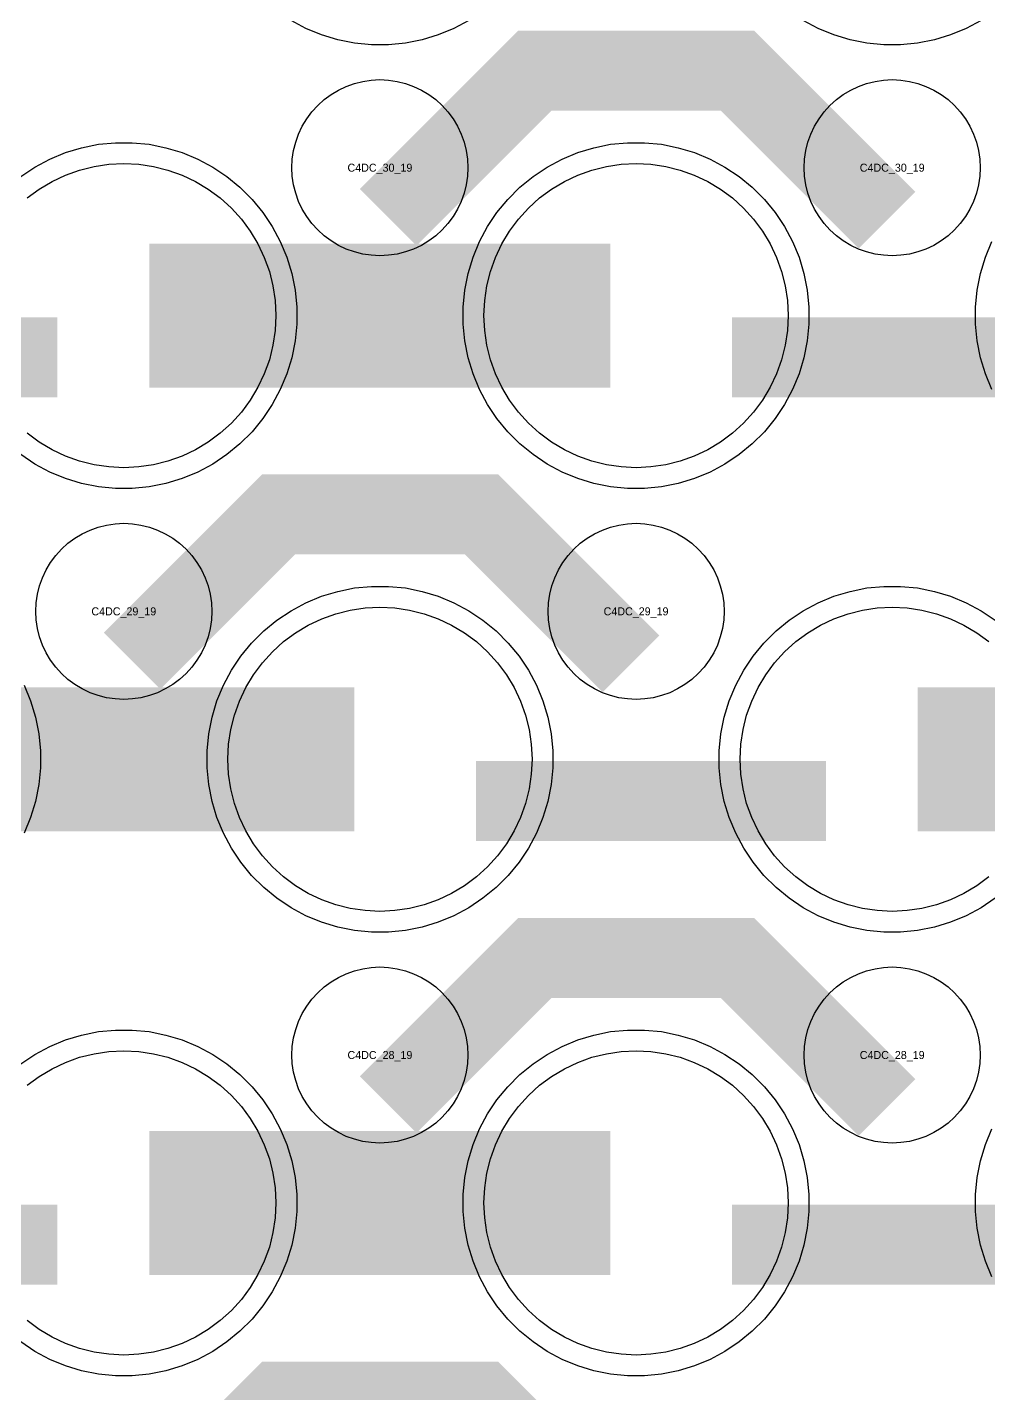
# Model space of a CAD drawing. Extents: x -11880 to 11880, y -14992 to 14992.
# Drawn here: x -5950.1 to -5649.9, y -11019.4 to -10592.6 of the extents above; entities that cross this region are included whole.
import ezdxf
from ezdxf.enums import TextEntityAlignment as Align

# ---------------------------------------------------------------- set-up
doc = ezdxf.new("R2010")
doc.units = 0
doc.header["$MEASUREMENT"] = 0
for name, color, linetype in [('GDS_775_DT_237', 138, 'CONTINUOUS'), ('RDL1_FS', 34, 'CONTINUOUS'), ('RDL_BS', 160, 'CONTINUOUS')]:
    doc.layers.add(name, color=color, linetype=linetype)

msp = doc.modelspace()

# ---------------------------------------------------------------- linework, layer by layer
at = {"layer": 'RDL1_FS'}
for points in [[(-5950.14, -10645.916), (-5946.395, -10643.138), (-5942.395, -10640.74), (-5938.181, -10638.748), (-5933.791, -10637.176), (-5929.268, -10636.044), (-5924.657, -10635.36), (-5920, -10635.131), (-5915.343, -10635.36), (-5910.732, -10636.044), (-5906.209, -10637.176), (-5901.819, -10638.748), (-5897.605, -10640.74), (-5893.605, -10643.138), (-5889.86, -10645.916), (-5886.406, -10649.046), (-5883.276, -10652.5), (-5880.498, -10656.245), (-5878.1, -10660.245), (-5876.108, -10664.459), (-5874.536, -10668.849), (-5873.404, -10673.372), (-5872.72, -10677.983), (-5872.491, -10682.64), (-5872.72, -10687.297), (-5873.404, -10691.908), (-5874.536, -10696.431), (-5876.108, -10700.821), (-5878.1, -10705.035), (-5880.498, -10709.035), (-5883.276, -10712.78), (-5886.406, -10716.234), (-5889.86, -10719.364), (-5893.605, -10722.142), (-5897.605, -10724.54), (-5901.819, -10726.532), (-5906.209, -10728.104), (-5910.732, -10729.236), (-5915.343, -10729.92), (-5920, -10730.149), (-5924.657, -10729.92), (-5929.268, -10729.236), (-5933.791, -10728.104), (-5938.181, -10726.532), (-5942.395, -10724.54), (-5946.395, -10722.142), (-5950.14, -10719.364)], [(-5649.86, -10857.929), (-5653.605, -10860.707), (-5657.605, -10863.105), (-5661.819, -10865.097), (-5666.209, -10866.669), (-5670.732, -10867.801), (-5675.343, -10868.485), (-5680, -10868.714), (-5684.657, -10868.485), (-5689.268, -10867.801), (-5693.791, -10866.669), (-5698.181, -10865.097), (-5702.395, -10863.105), (-5706.395, -10860.707), (-5710.14, -10857.929), (-5713.594, -10854.799), (-5716.724, -10851.345), (-5719.502, -10847.6), (-5721.9, -10843.6), (-5723.892, -10839.386), (-5725.464, -10834.996), (-5726.596, -10830.473), (-5727.28, -10825.862), (-5727.509, -10821.205), (-5727.28, -10816.548), (-5726.596, -10811.937), (-5725.464, -10807.414), (-5723.892, -10803.024), (-5721.9, -10798.81), (-5719.502, -10794.81), (-5716.724, -10791.065), (-5713.594, -10787.611), (-5710.14, -10784.481), (-5706.395, -10781.703), (-5702.395, -10779.305), (-5698.181, -10777.313), (-5693.791, -10775.741), (-5689.268, -10774.609), (-5684.657, -10773.925), (-5680, -10773.696), (-5675.343, -10773.925), (-5670.732, -10774.609), (-5666.209, -10775.741), (-5661.819, -10777.313), (-5657.605, -10779.305), (-5653.605, -10781.703), (-5649.86, -10784.481)]]:
    msp.add_lwpolyline(points, dxfattribs=at)
for points in [[(-5760, -10730.149), (-5764.657, -10729.92), (-5769.268, -10729.236), (-5773.791, -10728.104), (-5778.181, -10726.532), (-5782.395, -10724.54), (-5786.395, -10722.142), (-5790.14, -10719.364), (-5793.594, -10716.234), (-5796.724, -10712.78), (-5799.502, -10709.035), (-5801.9, -10705.035), (-5803.892, -10700.821), (-5805.464, -10696.431), (-5806.596, -10691.908), (-5807.28, -10687.297), (-5807.509, -10682.64), (-5807.28, -10677.983), (-5806.596, -10673.372), (-5805.464, -10668.849), (-5803.892, -10664.459), (-5801.9, -10660.245), (-5799.502, -10656.245), (-5796.724, -10652.5), (-5793.594, -10649.046), (-5790.14, -10645.916), (-5786.395, -10643.138), (-5782.395, -10640.74), (-5778.181, -10638.748), (-5773.791, -10637.176), (-5769.268, -10636.044), (-5764.657, -10635.36), (-5760, -10635.131), (-5755.343, -10635.36), (-5750.732, -10636.044), (-5746.209, -10637.176), (-5741.819, -10638.748), (-5737.605, -10640.74), (-5733.605, -10643.138), (-5729.86, -10645.916), (-5726.406, -10649.046), (-5723.276, -10652.5), (-5720.498, -10656.245), (-5718.1, -10660.245), (-5716.108, -10664.459), (-5714.536, -10668.849), (-5713.404, -10673.372), (-5712.72, -10677.983), (-5712.491, -10682.64), (-5712.72, -10687.297), (-5713.404, -10691.908), (-5714.536, -10696.431), (-5716.108, -10700.821), (-5718.1, -10705.035), (-5720.498, -10709.035), (-5723.276, -10712.78), (-5726.406, -10716.234), (-5729.86, -10719.364), (-5733.605, -10722.142), (-5737.605, -10724.54), (-5741.819, -10726.532), (-5746.209, -10728.104), (-5750.732, -10729.236), (-5755.343, -10729.92)], [(-5840, -10868.714), (-5844.657, -10868.485), (-5849.268, -10867.801), (-5853.791, -10866.669), (-5858.181, -10865.097), (-5862.395, -10863.105), (-5866.395, -10860.707), (-5870.14, -10857.929), (-5873.594, -10854.799), (-5876.724, -10851.345), (-5879.502, -10847.6), (-5881.9, -10843.6), (-5883.892, -10839.386), (-5885.464, -10834.996), (-5886.596, -10830.473), (-5887.28, -10825.862), (-5887.509, -10821.205), (-5887.28, -10816.548), (-5886.596, -10811.937), (-5885.464, -10807.414), (-5883.892, -10803.024), (-5881.9, -10798.81), (-5879.502, -10794.81), (-5876.724, -10791.065), (-5873.594, -10787.611), (-5870.14, -10784.481), (-5866.395, -10781.703), (-5862.395, -10779.305), (-5858.181, -10777.313), (-5853.791, -10775.741), (-5849.268, -10774.609), (-5844.657, -10773.925), (-5840, -10773.696), (-5835.343, -10773.925), (-5830.732, -10774.609), (-5826.209, -10775.741), (-5821.819, -10777.313), (-5817.605, -10779.305), (-5813.605, -10781.703), (-5809.86, -10784.481), (-5806.406, -10787.611), (-5803.276, -10791.065), (-5800.498, -10794.81), (-5798.1, -10798.81), (-5796.108, -10803.024), (-5794.536, -10807.414), (-5793.404, -10811.937), (-5792.72, -10816.548), (-5792.491, -10821.205), (-5792.72, -10825.862), (-5793.404, -10830.473), (-5794.536, -10834.996), (-5796.108, -10839.386), (-5798.1, -10843.6), (-5800.498, -10847.6), (-5803.276, -10851.345), (-5806.406, -10854.799), (-5809.86, -10857.929), (-5813.605, -10860.707), (-5817.605, -10863.105), (-5821.819, -10865.097), (-5826.209, -10866.669), (-5830.732, -10867.801), (-5835.343, -10868.485)]]:
    msp.add_lwpolyline(points, close=True, dxfattribs=at)
for points in [[(-5911.998, -10682.64, 45, 45, 0), (-5839.998, -10682.64, 45, 45, 0)], [(-5839.998, -10682.64, 45, 45, 0), (-5767.998, -10682.64, 45, 45, 0)], [(-5991.998, -10821.205, 45, 45, 0), (-5919.998, -10821.205, 45, 45, 0)], [(-5919.998, -10821.205, 45, 45, 0), (-5847.998, -10821.205, 45, 45, 0)], [(-5671.998, -10821.205, 45, 45, 0), (-5599.998, -10821.205, 45, 45, 0)]]:
    msp.add_lwpolyline(points, format="xyseb", dxfattribs=at)
at = {"layer": 'RDL1_FS', "color": 240, "true_color": 0xed1f24}
msp.add_lwpolyline([(-5950.14, -10923.046), (-5946.395, -10920.268), (-5942.395, -10917.87), (-5938.181, -10915.878), (-5933.791, -10914.306), (-5929.268, -10913.174), (-5924.657, -10912.49), (-5920, -10912.261), (-5915.343, -10912.49), (-5910.732, -10913.174), (-5906.209, -10914.306), (-5901.819, -10915.878), (-5897.605, -10917.87), (-5893.605, -10920.268), (-5889.86, -10923.046), (-5886.406, -10926.176), (-5883.276, -10929.63), (-5880.498, -10933.375), (-5878.1, -10937.375), (-5876.108, -10941.589), (-5874.536, -10945.979), (-5873.404, -10950.502), (-5872.72, -10955.113), (-5872.491, -10959.77), (-5872.72, -10964.427), (-5873.404, -10969.038), (-5874.536, -10973.561), (-5876.108, -10977.951), (-5878.1, -10982.165), (-5880.498, -10986.165), (-5883.276, -10989.91), (-5886.406, -10993.364), (-5889.86, -10996.494), (-5893.605, -10999.272), (-5897.605, -11001.67), (-5901.819, -11003.662), (-5906.209, -11005.234), (-5910.732, -11006.366), (-5915.343, -11007.05), (-5920, -11007.279), (-5924.657, -11007.05), (-5929.268, -11006.366), (-5933.791, -11005.234), (-5938.181, -11003.662), (-5942.395, -11001.67), (-5946.395, -10999.272), (-5950.14, -10996.494)], dxfattribs=at)
msp.add_lwpolyline([(-5760, -11007.279), (-5764.657, -11007.05), (-5769.268, -11006.366), (-5773.791, -11005.234), (-5778.181, -11003.662), (-5782.395, -11001.67), (-5786.395, -10999.272), (-5790.14, -10996.494), (-5793.594, -10993.364), (-5796.724, -10989.91), (-5799.502, -10986.165), (-5801.9, -10982.165), (-5803.892, -10977.951), (-5805.464, -10973.561), (-5806.596, -10969.038), (-5807.28, -10964.427), (-5807.509, -10959.77), (-5807.28, -10955.113), (-5806.596, -10950.502), (-5805.464, -10945.979), (-5803.892, -10941.589), (-5801.9, -10937.375), (-5799.502, -10933.375), (-5796.724, -10929.63), (-5793.594, -10926.176), (-5790.14, -10923.046), (-5786.395, -10920.268), (-5782.395, -10917.87), (-5778.181, -10915.878), (-5773.791, -10914.306), (-5769.268, -10913.174), (-5764.657, -10912.49), (-5760, -10912.261), (-5755.343, -10912.49), (-5750.732, -10913.174), (-5746.209, -10914.306), (-5741.819, -10915.878), (-5737.605, -10917.87), (-5733.605, -10920.268), (-5729.86, -10923.046), (-5726.406, -10926.176), (-5723.276, -10929.63), (-5720.498, -10933.375), (-5718.1, -10937.375), (-5716.108, -10941.589), (-5714.536, -10945.979), (-5713.404, -10950.502), (-5712.72, -10955.113), (-5712.491, -10959.77), (-5712.72, -10964.427), (-5713.404, -10969.038), (-5714.536, -10973.561), (-5716.108, -10977.951), (-5718.1, -10982.165), (-5720.498, -10986.165), (-5723.276, -10989.91), (-5726.406, -10993.364), (-5729.86, -10996.494), (-5733.605, -10999.272), (-5737.605, -11001.67), (-5741.819, -11003.662), (-5746.209, -11005.234), (-5750.732, -11006.366), (-5755.343, -11007.05)], close=True, dxfattribs=at)
for points in [[(-5911.998, -10959.77, 45, 45, 0), (-5839.998, -10959.77, 45, 45, 0)], [(-5839.998, -10959.77, 45, 45, 0), (-5767.998, -10959.77, 45, 45, 0)]]:
    msp.add_lwpolyline(points, format="xyseb", dxfattribs=at)
at = {"layer": 'RDL_BS', "color": 240, "true_color": 0xed1f24}
for points in [[(-5812.223, -10590.463), (-5816.885, -10592.955), (-5821.795, -10594.986), (-5826.835, -10596.517), (-5832.062, -10597.563), (-5837.356, -10598.08), (-5842.644, -10598.08), (-5847.938, -10597.563), (-5853.165, -10596.517), (-5858.205, -10594.986), (-5863.115, -10592.955), (-5867.777, -10590.463)], [(-5652.223, -10590.463), (-5656.885, -10592.955), (-5661.795, -10594.986), (-5666.835, -10596.517), (-5672.062, -10597.563), (-5677.356, -10598.08), (-5682.644, -10598.08), (-5687.938, -10597.563), (-5693.165, -10596.517), (-5698.205, -10594.986), (-5703.115, -10592.955), (-5707.777, -10590.463)], [(-5952.191, -10916.334), (-5947.777, -10913.387), (-5943.115, -10910.895), (-5938.205, -10908.864), (-5933.165, -10907.333), (-5927.938, -10906.287), (-5922.644, -10905.77), (-5917.356, -10905.77), (-5912.062, -10906.287), (-5906.835, -10907.333), (-5901.795, -10908.864), (-5896.885, -10910.895), (-5892.223, -10913.387), (-5887.809, -10916.334), (-5883.708, -10919.696), (-5879.926, -10923.478), (-5876.564, -10927.579), (-5873.617, -10931.993), (-5871.125, -10936.655), (-5869.094, -10941.565), (-5867.563, -10946.605), (-5866.517, -10951.832), (-5866, -10957.126), (-5866, -10962.414), (-5866.517, -10967.708), (-5867.563, -10972.935), (-5869.094, -10977.975), (-5871.125, -10982.885), (-5873.617, -10987.547), (-5876.564, -10991.961), (-5879.926, -10996.062), (-5883.708, -10999.844), (-5887.809, -11003.206), (-5892.223, -11006.153), (-5896.885, -11008.645), (-5901.795, -11010.676), (-5906.835, -11012.207), (-5912.062, -11013.253), (-5917.356, -11013.77), (-5922.644, -11013.77), (-5927.938, -11013.253), (-5933.165, -11012.207), (-5938.205, -11010.676), (-5943.115, -11008.645), (-5947.777, -11006.153), (-5952.191, -11003.206)], [(-5648.875, -10982.885), (-5650.906, -10977.975), (-5652.437, -10972.935), (-5653.483, -10967.708), (-5654, -10962.414), (-5654, -10957.126), (-5653.483, -10951.832), (-5652.437, -10946.605), (-5650.906, -10941.565), (-5648.875, -10936.655)]]:
    msp.add_lwpolyline(points, dxfattribs=at)
at = {"layer": 'RDL_BS'}
for points in [[(-5837.438, -10651.954, 25, 25, 0), (-5791.623, -10606.139, 25, 25, 0), (-5758.07, -10606.139, 25, 25, 0)], [(-5681.599, -10652.853, 25, 25, 0), (-5728.313, -10606.139, 25, 25, 0), (-5758.071, -10606.139, 25, 25, 0)], [(-6049.984, -10695.653, 25, 25, 0), (-5940.719, -10695.653, 25, 25, 0)], [(-5729.984, -10695.653, 25, 25, 0), (-5620.719, -10695.653, 25, 25, 0)], [(-5917.438, -10790.519, 25, 25, 0), (-5871.623, -10744.704, 25, 25, 0), (-5838.07, -10744.704, 25, 25, 0)], [(-5761.599, -10791.418, 25, 25, 0), (-5808.313, -10744.704, 25, 25, 0), (-5838.071, -10744.704, 25, 25, 0)], [(-5809.984, -10834.218, 25, 25, 0), (-5700.719, -10834.218, 25, 25, 0)], [(-5837.438, -10929.084, 25, 25, 0), (-5791.623, -10883.269, 25, 25, 0), (-5758.07, -10883.269, 25, 25, 0)], [(-5681.599, -10929.983, 25, 25, 0), (-5728.313, -10883.269, 25, 25, 0), (-5758.071, -10883.269, 25, 25, 0)], [(-5917.438, -11067.649, 25, 25, 0), (-5871.623, -11021.834, 25, 25, 0), (-5838.07, -11021.834, 25, 25, 0)], [(-5761.599, -11068.548, 25, 25, 0), (-5808.313, -11021.834, 25, 25, 0), (-5838.071, -11021.834, 25, 25, 0)]]:
    msp.add_lwpolyline(points, format="xyseb", dxfattribs=at)
for points in [[(-5840, -10663.946), (-5842.693, -10663.814), (-5845.365, -10663.418), (-5847.984, -10662.761), (-5850.519, -10661.854), (-5852.956, -10660.702), (-5855.28, -10659.309), (-5857.443, -10657.706), (-5859.442, -10655.894), (-5861.254, -10653.895), (-5862.857, -10651.732), (-5864.25, -10649.408), (-5865.402, -10646.971), (-5866.309, -10644.436), (-5866.966, -10641.817), (-5867.362, -10639.145), (-5867.494, -10636.452), (-5867.362, -10633.759), (-5866.966, -10631.087), (-5866.309, -10628.468), (-5865.402, -10625.933), (-5864.25, -10623.496), (-5862.857, -10621.172), (-5861.254, -10619.009), (-5859.442, -10617.01), (-5857.443, -10615.198), (-5855.28, -10613.595), (-5852.956, -10612.202), (-5850.519, -10611.05), (-5847.984, -10610.143), (-5845.365, -10609.486), (-5842.693, -10609.09), (-5840, -10608.958), (-5837.307, -10609.09), (-5834.635, -10609.486), (-5832.016, -10610.143), (-5829.481, -10611.05), (-5827.044, -10612.202), (-5824.72, -10613.595), (-5822.557, -10615.198), (-5820.558, -10617.01), (-5818.746, -10619.009), (-5817.143, -10621.172), (-5815.75, -10623.496), (-5814.598, -10625.933), (-5813.691, -10628.468), (-5813.034, -10631.087), (-5812.638, -10633.759), (-5812.506, -10636.452), (-5812.638, -10639.145), (-5813.034, -10641.817), (-5813.691, -10644.436), (-5814.598, -10646.971), (-5815.75, -10649.408), (-5817.143, -10651.732), (-5818.746, -10653.895), (-5820.558, -10655.894), (-5822.557, -10657.706), (-5824.72, -10659.309), (-5827.044, -10660.702), (-5829.481, -10661.854), (-5832.016, -10662.761), (-5834.635, -10663.418), (-5837.307, -10663.814)], [(-5680, -10663.946), (-5682.693, -10663.814), (-5685.365, -10663.418), (-5687.984, -10662.761), (-5690.519, -10661.854), (-5692.956, -10660.702), (-5695.28, -10659.309), (-5697.443, -10657.706), (-5699.442, -10655.894), (-5701.254, -10653.895), (-5702.857, -10651.732), (-5704.25, -10649.408), (-5705.402, -10646.971), (-5706.309, -10644.436), (-5706.966, -10641.817), (-5707.362, -10639.145), (-5707.494, -10636.452), (-5707.362, -10633.759), (-5706.966, -10631.087), (-5706.309, -10628.468), (-5705.402, -10625.933), (-5704.25, -10623.496), (-5702.857, -10621.172), (-5701.254, -10619.009), (-5699.442, -10617.01), (-5697.443, -10615.198), (-5695.28, -10613.595), (-5692.956, -10612.202), (-5690.519, -10611.05), (-5687.984, -10610.143), (-5685.365, -10609.486), (-5682.693, -10609.09), (-5680, -10608.958), (-5677.307, -10609.09), (-5674.635, -10609.486), (-5672.016, -10610.143), (-5669.481, -10611.05), (-5667.044, -10612.202), (-5664.72, -10613.595), (-5662.557, -10615.198), (-5660.558, -10617.01), (-5658.746, -10619.009), (-5657.143, -10621.172), (-5655.75, -10623.496), (-5654.598, -10625.933), (-5653.691, -10628.468), (-5653.034, -10631.087), (-5652.638, -10633.759), (-5652.506, -10636.452), (-5652.638, -10639.145), (-5653.034, -10641.817), (-5653.691, -10644.436), (-5654.598, -10646.971), (-5655.75, -10649.408), (-5657.143, -10651.732), (-5658.746, -10653.895), (-5660.558, -10655.894), (-5662.557, -10657.706), (-5664.72, -10659.309), (-5667.044, -10660.702), (-5669.481, -10661.854), (-5672.016, -10662.761), (-5674.635, -10663.418), (-5677.307, -10663.814)], [(-5762.644, -10736.64), (-5767.938, -10736.123), (-5773.165, -10735.077), (-5778.205, -10733.546), (-5783.115, -10731.515), (-5787.777, -10729.023), (-5792.191, -10726.076), (-5796.292, -10722.714), (-5800.074, -10718.932), (-5803.436, -10714.831), (-5806.383, -10710.417), (-5808.875, -10705.755), (-5810.906, -10700.845), (-5812.437, -10695.805), (-5813.483, -10690.578), (-5814, -10685.284), (-5814, -10679.996), (-5813.483, -10674.702), (-5812.437, -10669.475), (-5810.906, -10664.435), (-5808.875, -10659.525), (-5806.383, -10654.863), (-5803.436, -10650.449), (-5800.074, -10646.348), (-5796.292, -10642.566), (-5792.191, -10639.204), (-5787.777, -10636.257), (-5783.115, -10633.765), (-5778.205, -10631.734), (-5773.165, -10630.203), (-5767.938, -10629.157), (-5762.644, -10628.64), (-5757.356, -10628.64), (-5752.062, -10629.157), (-5746.835, -10630.203), (-5741.795, -10631.734), (-5736.885, -10633.765), (-5732.223, -10636.257), (-5727.809, -10639.204), (-5723.708, -10642.566), (-5719.926, -10646.348), (-5716.564, -10650.449), (-5713.617, -10654.863), (-5711.125, -10659.525), (-5709.094, -10664.435), (-5707.563, -10669.475), (-5706.517, -10674.702), (-5706, -10679.996), (-5706, -10685.284), (-5706.517, -10690.578), (-5707.563, -10695.805), (-5709.094, -10700.845), (-5711.125, -10705.755), (-5713.617, -10710.417), (-5716.564, -10714.831), (-5719.926, -10718.932), (-5723.708, -10722.714), (-5727.809, -10726.076), (-5732.223, -10729.023), (-5736.885, -10731.515), (-5741.795, -10733.546), (-5746.835, -10735.077), (-5752.062, -10736.123), (-5757.356, -10736.64)], [(-5920, -10802.511), (-5922.693, -10802.379), (-5925.365, -10801.983), (-5927.984, -10801.326), (-5930.519, -10800.419), (-5932.956, -10799.267), (-5935.28, -10797.874), (-5937.443, -10796.271), (-5939.442, -10794.459), (-5941.254, -10792.46), (-5942.857, -10790.297), (-5944.25, -10787.973), (-5945.402, -10785.536), (-5946.309, -10783.001), (-5946.966, -10780.382), (-5947.362, -10777.71), (-5947.494, -10775.017), (-5947.362, -10772.324), (-5946.966, -10769.652), (-5946.309, -10767.033), (-5945.402, -10764.498), (-5944.25, -10762.061), (-5942.857, -10759.737), (-5941.254, -10757.574), (-5939.442, -10755.575), (-5937.443, -10753.763), (-5935.28, -10752.16), (-5932.956, -10750.767), (-5930.519, -10749.615), (-5927.984, -10748.708), (-5925.365, -10748.051), (-5922.693, -10747.655), (-5920, -10747.523), (-5917.307, -10747.655), (-5914.635, -10748.051), (-5912.016, -10748.708), (-5909.481, -10749.615), (-5907.044, -10750.767), (-5904.72, -10752.16), (-5902.557, -10753.763), (-5900.558, -10755.575), (-5898.746, -10757.574), (-5897.143, -10759.737), (-5895.75, -10762.061), (-5894.598, -10764.498), (-5893.691, -10767.033), (-5893.034, -10769.652), (-5892.638, -10772.324), (-5892.506, -10775.017), (-5892.638, -10777.71), (-5893.034, -10780.382), (-5893.691, -10783.001), (-5894.598, -10785.536), (-5895.75, -10787.973), (-5897.143, -10790.297), (-5898.746, -10792.46), (-5900.558, -10794.459), (-5902.557, -10796.271), (-5904.72, -10797.874), (-5907.044, -10799.267), (-5909.481, -10800.419), (-5912.016, -10801.326), (-5914.635, -10801.983), (-5917.307, -10802.379)], [(-5760, -10802.511), (-5762.693, -10802.379), (-5765.365, -10801.983), (-5767.984, -10801.326), (-5770.519, -10800.419), (-5772.956, -10799.267), (-5775.28, -10797.874), (-5777.443, -10796.271), (-5779.442, -10794.459), (-5781.254, -10792.46), (-5782.857, -10790.297), (-5784.25, -10787.973), (-5785.402, -10785.536), (-5786.309, -10783.001), (-5786.966, -10780.382), (-5787.362, -10777.71), (-5787.494, -10775.017), (-5787.362, -10772.324), (-5786.966, -10769.652), (-5786.309, -10767.033), (-5785.402, -10764.498), (-5784.25, -10762.061), (-5782.857, -10759.737), (-5781.254, -10757.574), (-5779.442, -10755.575), (-5777.443, -10753.763), (-5775.28, -10752.16), (-5772.956, -10750.767), (-5770.519, -10749.615), (-5767.984, -10748.708), (-5765.365, -10748.051), (-5762.693, -10747.655), (-5760, -10747.523), (-5757.307, -10747.655), (-5754.635, -10748.051), (-5752.016, -10748.708), (-5749.481, -10749.615), (-5747.044, -10750.767), (-5744.72, -10752.16), (-5742.557, -10753.763), (-5740.558, -10755.575), (-5738.746, -10757.574), (-5737.143, -10759.737), (-5735.75, -10762.061), (-5734.598, -10764.498), (-5733.691, -10767.033), (-5733.034, -10769.652), (-5732.638, -10772.324), (-5732.506, -10775.017), (-5732.638, -10777.71), (-5733.034, -10780.382), (-5733.691, -10783.001), (-5734.598, -10785.536), (-5735.75, -10787.973), (-5737.143, -10790.297), (-5738.746, -10792.46), (-5740.558, -10794.459), (-5742.557, -10796.271), (-5744.72, -10797.874), (-5747.044, -10799.267), (-5749.481, -10800.419), (-5752.016, -10801.326), (-5754.635, -10801.983), (-5757.307, -10802.379)], [(-5842.644, -10875.205), (-5847.938, -10874.688), (-5853.165, -10873.642), (-5858.205, -10872.111), (-5863.115, -10870.08), (-5867.777, -10867.588), (-5872.191, -10864.641), (-5876.292, -10861.279), (-5880.074, -10857.497), (-5883.436, -10853.396), (-5886.383, -10848.982), (-5888.875, -10844.32), (-5890.906, -10839.41), (-5892.437, -10834.37), (-5893.483, -10829.143), (-5894, -10823.849), (-5894, -10818.561), (-5893.483, -10813.267), (-5892.437, -10808.04), (-5890.906, -10803), (-5888.875, -10798.09), (-5886.383, -10793.428), (-5883.436, -10789.014), (-5880.074, -10784.913), (-5876.292, -10781.131), (-5872.191, -10777.769), (-5867.777, -10774.822), (-5863.115, -10772.33), (-5858.205, -10770.299), (-5853.165, -10768.768), (-5847.938, -10767.722), (-5842.644, -10767.205), (-5837.356, -10767.205), (-5832.062, -10767.722), (-5826.835, -10768.768), (-5821.795, -10770.299), (-5816.885, -10772.33), (-5812.223, -10774.822), (-5807.809, -10777.769), (-5803.708, -10781.131), (-5799.926, -10784.913), (-5796.564, -10789.014), (-5793.617, -10793.428), (-5791.125, -10798.09), (-5789.094, -10803), (-5787.563, -10808.04), (-5786.517, -10813.267), (-5786, -10818.561), (-5786, -10823.849), (-5786.517, -10829.143), (-5787.563, -10834.37), (-5789.094, -10839.41), (-5791.125, -10844.32), (-5793.617, -10848.982), (-5796.564, -10853.396), (-5799.926, -10857.497), (-5803.708, -10861.279), (-5807.809, -10864.641), (-5812.223, -10867.588), (-5816.885, -10870.08), (-5821.795, -10872.111), (-5826.835, -10873.642), (-5832.062, -10874.688), (-5837.356, -10875.205)], [(-5840, -10941.076), (-5842.693, -10940.944), (-5845.365, -10940.548), (-5847.984, -10939.891), (-5850.519, -10938.984), (-5852.956, -10937.832), (-5855.28, -10936.439), (-5857.443, -10934.836), (-5859.442, -10933.024), (-5861.254, -10931.025), (-5862.857, -10928.862), (-5864.25, -10926.538), (-5865.402, -10924.101), (-5866.309, -10921.566), (-5866.966, -10918.947), (-5867.362, -10916.275), (-5867.494, -10913.582), (-5867.362, -10910.889), (-5866.966, -10908.217), (-5866.309, -10905.598), (-5865.402, -10903.063), (-5864.25, -10900.626), (-5862.857, -10898.302), (-5861.254, -10896.139), (-5859.442, -10894.14), (-5857.443, -10892.328), (-5855.28, -10890.725), (-5852.956, -10889.332), (-5850.519, -10888.18), (-5847.984, -10887.273), (-5845.365, -10886.616), (-5842.693, -10886.22), (-5840, -10886.088), (-5837.307, -10886.22), (-5834.635, -10886.616), (-5832.016, -10887.273), (-5829.481, -10888.18), (-5827.044, -10889.332), (-5824.72, -10890.725), (-5822.557, -10892.328), (-5820.558, -10894.14), (-5818.746, -10896.139), (-5817.143, -10898.302), (-5815.75, -10900.626), (-5814.598, -10903.063), (-5813.691, -10905.598), (-5813.034, -10908.217), (-5812.638, -10910.889), (-5812.506, -10913.582), (-5812.638, -10916.275), (-5813.034, -10918.947), (-5813.691, -10921.566), (-5814.598, -10924.101), (-5815.75, -10926.538), (-5817.143, -10928.862), (-5818.746, -10931.025), (-5820.558, -10933.024), (-5822.557, -10934.836), (-5824.72, -10936.439), (-5827.044, -10937.832), (-5829.481, -10938.984), (-5832.016, -10939.891), (-5834.635, -10940.548), (-5837.307, -10940.944)], [(-5680, -10941.076), (-5682.693, -10940.944), (-5685.365, -10940.548), (-5687.984, -10939.891), (-5690.519, -10938.984), (-5692.956, -10937.832), (-5695.28, -10936.439), (-5697.443, -10934.836), (-5699.442, -10933.024), (-5701.254, -10931.025), (-5702.857, -10928.862), (-5704.25, -10926.538), (-5705.402, -10924.101), (-5706.309, -10921.566), (-5706.966, -10918.947), (-5707.362, -10916.275), (-5707.494, -10913.582), (-5707.362, -10910.889), (-5706.966, -10908.217), (-5706.309, -10905.598), (-5705.402, -10903.063), (-5704.25, -10900.626), (-5702.857, -10898.302), (-5701.254, -10896.139), (-5699.442, -10894.14), (-5697.443, -10892.328), (-5695.28, -10890.725), (-5692.956, -10889.332), (-5690.519, -10888.18), (-5687.984, -10887.273), (-5685.365, -10886.616), (-5682.693, -10886.22), (-5680, -10886.088), (-5677.307, -10886.22), (-5674.635, -10886.616), (-5672.016, -10887.273), (-5669.481, -10888.18), (-5667.044, -10889.332), (-5664.72, -10890.725), (-5662.557, -10892.328), (-5660.558, -10894.14), (-5658.746, -10896.139), (-5657.143, -10898.302), (-5655.75, -10900.626), (-5654.598, -10903.063), (-5653.691, -10905.598), (-5653.034, -10908.217), (-5652.638, -10910.889), (-5652.506, -10913.582), (-5652.638, -10916.275), (-5653.034, -10918.947), (-5653.691, -10921.566), (-5654.598, -10924.101), (-5655.75, -10926.538), (-5657.143, -10928.862), (-5658.746, -10931.025), (-5660.558, -10933.024), (-5662.557, -10934.836), (-5664.72, -10936.439), (-5667.044, -10937.832), (-5669.481, -10938.984), (-5672.016, -10939.891), (-5674.635, -10940.548), (-5677.307, -10940.944)]]:
    msp.add_lwpolyline(points, close=True, dxfattribs=at)
for points in [[(-5952.191, -10639.204), (-5947.777, -10636.257), (-5943.115, -10633.765), (-5938.205, -10631.734), (-5933.165, -10630.203), (-5927.938, -10629.157), (-5922.644, -10628.64), (-5917.356, -10628.64), (-5912.062, -10629.157), (-5906.835, -10630.203), (-5901.795, -10631.734), (-5896.885, -10633.765), (-5892.223, -10636.257), (-5887.809, -10639.204), (-5883.708, -10642.566), (-5879.926, -10646.348), (-5876.564, -10650.449), (-5873.617, -10654.863), (-5871.125, -10659.525), (-5869.094, -10664.435), (-5867.563, -10669.475), (-5866.517, -10674.702), (-5866, -10679.996), (-5866, -10685.284), (-5866.517, -10690.578), (-5867.563, -10695.805), (-5869.094, -10700.845), (-5871.125, -10705.755), (-5873.617, -10710.417), (-5876.564, -10714.831), (-5879.926, -10718.932), (-5883.708, -10722.714), (-5887.809, -10726.076), (-5892.223, -10729.023), (-5896.885, -10731.515), (-5901.795, -10733.546), (-5906.835, -10735.077), (-5912.062, -10736.123), (-5917.356, -10736.64), (-5922.644, -10736.64), (-5927.938, -10736.123), (-5933.165, -10735.077), (-5938.205, -10733.546), (-5943.115, -10731.515), (-5947.777, -10729.023), (-5952.191, -10726.076)], [(-5648.875, -10705.755), (-5650.906, -10700.845), (-5652.437, -10695.805), (-5653.483, -10690.578), (-5654, -10685.284), (-5654, -10679.996), (-5653.483, -10674.702), (-5652.437, -10669.475), (-5650.906, -10664.435), (-5648.875, -10659.525)], [(-5647.809, -10864.641), (-5652.223, -10867.588), (-5656.885, -10870.08), (-5661.795, -10872.111), (-5666.835, -10873.642), (-5672.062, -10874.688), (-5677.356, -10875.205), (-5682.644, -10875.205), (-5687.938, -10874.688), (-5693.165, -10873.642), (-5698.205, -10872.111), (-5703.115, -10870.08), (-5707.777, -10867.588), (-5712.191, -10864.641), (-5716.292, -10861.279), (-5720.074, -10857.497), (-5723.436, -10853.396), (-5726.383, -10848.982), (-5728.875, -10844.32), (-5730.906, -10839.41), (-5732.437, -10834.37), (-5733.483, -10829.143), (-5734, -10823.849), (-5734, -10818.561), (-5733.483, -10813.267), (-5732.437, -10808.04), (-5730.906, -10803), (-5728.875, -10798.09), (-5726.383, -10793.428), (-5723.436, -10789.014), (-5720.074, -10784.913), (-5716.292, -10781.131), (-5712.191, -10777.769), (-5707.777, -10774.822), (-5703.115, -10772.33), (-5698.205, -10770.299), (-5693.165, -10768.768), (-5687.938, -10767.722), (-5682.644, -10767.205), (-5677.356, -10767.205), (-5672.062, -10767.722), (-5666.835, -10768.768), (-5661.795, -10770.299), (-5656.885, -10772.33), (-5652.223, -10774.822), (-5647.809, -10777.769)], [(-5951.125, -10798.09), (-5949.094, -10803), (-5947.563, -10808.04), (-5946.517, -10813.267), (-5946, -10818.561), (-5946, -10823.849), (-5946.517, -10829.143), (-5947.563, -10834.37), (-5949.094, -10839.41), (-5951.125, -10844.32)]]:
    msp.add_lwpolyline(points, dxfattribs=at)
at = {"layer": 'RDL_BS', "color": 240, "true_color": 0xed1f24}
msp.add_lwpolyline([(-5762.644, -11013.77), (-5767.938, -11013.253), (-5773.165, -11012.207), (-5778.205, -11010.676), (-5783.115, -11008.645), (-5787.777, -11006.153), (-5792.191, -11003.206), (-5796.292, -10999.844), (-5800.074, -10996.062), (-5803.436, -10991.961), (-5806.383, -10987.547), (-5808.875, -10982.885), (-5810.906, -10977.975), (-5812.437, -10972.935), (-5813.483, -10967.708), (-5814, -10962.414), (-5814, -10957.126), (-5813.483, -10951.832), (-5812.437, -10946.605), (-5810.906, -10941.565), (-5808.875, -10936.655), (-5806.383, -10931.993), (-5803.436, -10927.579), (-5800.074, -10923.478), (-5796.292, -10919.696), (-5792.191, -10916.334), (-5787.777, -10913.387), (-5783.115, -10910.895), (-5778.205, -10908.864), (-5773.165, -10907.333), (-5767.938, -10906.287), (-5762.644, -10905.77), (-5757.356, -10905.77), (-5752.062, -10906.287), (-5746.835, -10907.333), (-5741.795, -10908.864), (-5736.885, -10910.895), (-5732.223, -10913.387), (-5727.809, -10916.334), (-5723.708, -10919.696), (-5719.926, -10923.478), (-5716.564, -10927.579), (-5713.617, -10931.993), (-5711.125, -10936.655), (-5709.094, -10941.565), (-5707.563, -10946.605), (-5706.517, -10951.832), (-5706, -10957.126), (-5706, -10962.414), (-5706.517, -10967.708), (-5707.563, -10972.935), (-5709.094, -10977.975), (-5711.125, -10982.885), (-5713.617, -10987.547), (-5716.564, -10991.961), (-5719.926, -10996.062), (-5723.708, -10999.844), (-5727.809, -11003.206), (-5732.223, -11006.153), (-5736.885, -11008.645), (-5741.795, -11010.676), (-5746.835, -11012.207), (-5752.062, -11013.253), (-5757.356, -11013.77)], close=True, dxfattribs=at)
for points in [[(-6049.984, -10972.783, 25, 25, 0), (-5940.719, -10972.783, 25, 25, 0)], [(-5729.984, -10972.783, 25, 25, 0), (-5620.719, -10972.783, 25, 25, 0)]]:
    msp.add_lwpolyline(points, format="xyseb", dxfattribs=at)

# ---------------------------------------------------------------- texts
at = {"layer": 'GDS_775_DT_237'}
for s, p in [('C4DC_30_19', (-5840, -10636.452)), ('C4DC_30_19', (-5840, -10636.452)), ('C4DC_30_19', (-5680, -10636.452)), ('C4DC_30_19', (-5680, -10636.452)), ('C4DC_29_19', (-5920, -10775.017)), ('C4DC_29_19', (-5920, -10775.017)), ('C4DC_29_19', (-5760, -10775.017)), ('C4DC_29_19', (-5760, -10775.017)), ('C4DC_28_19', (-5840, -10913.582)), ('C4DC_28_19', (-5840, -10913.582)), ('C4DC_28_19', (-5680, -10913.582)), ('C4DC_28_19', (-5680, -10913.582))]:
    msp.add_text(s, height=2.5, dxfattribs=at).set_placement(p, align=Align.MIDDLE_CENTER)

doc.saveas('drawing.dxf')
